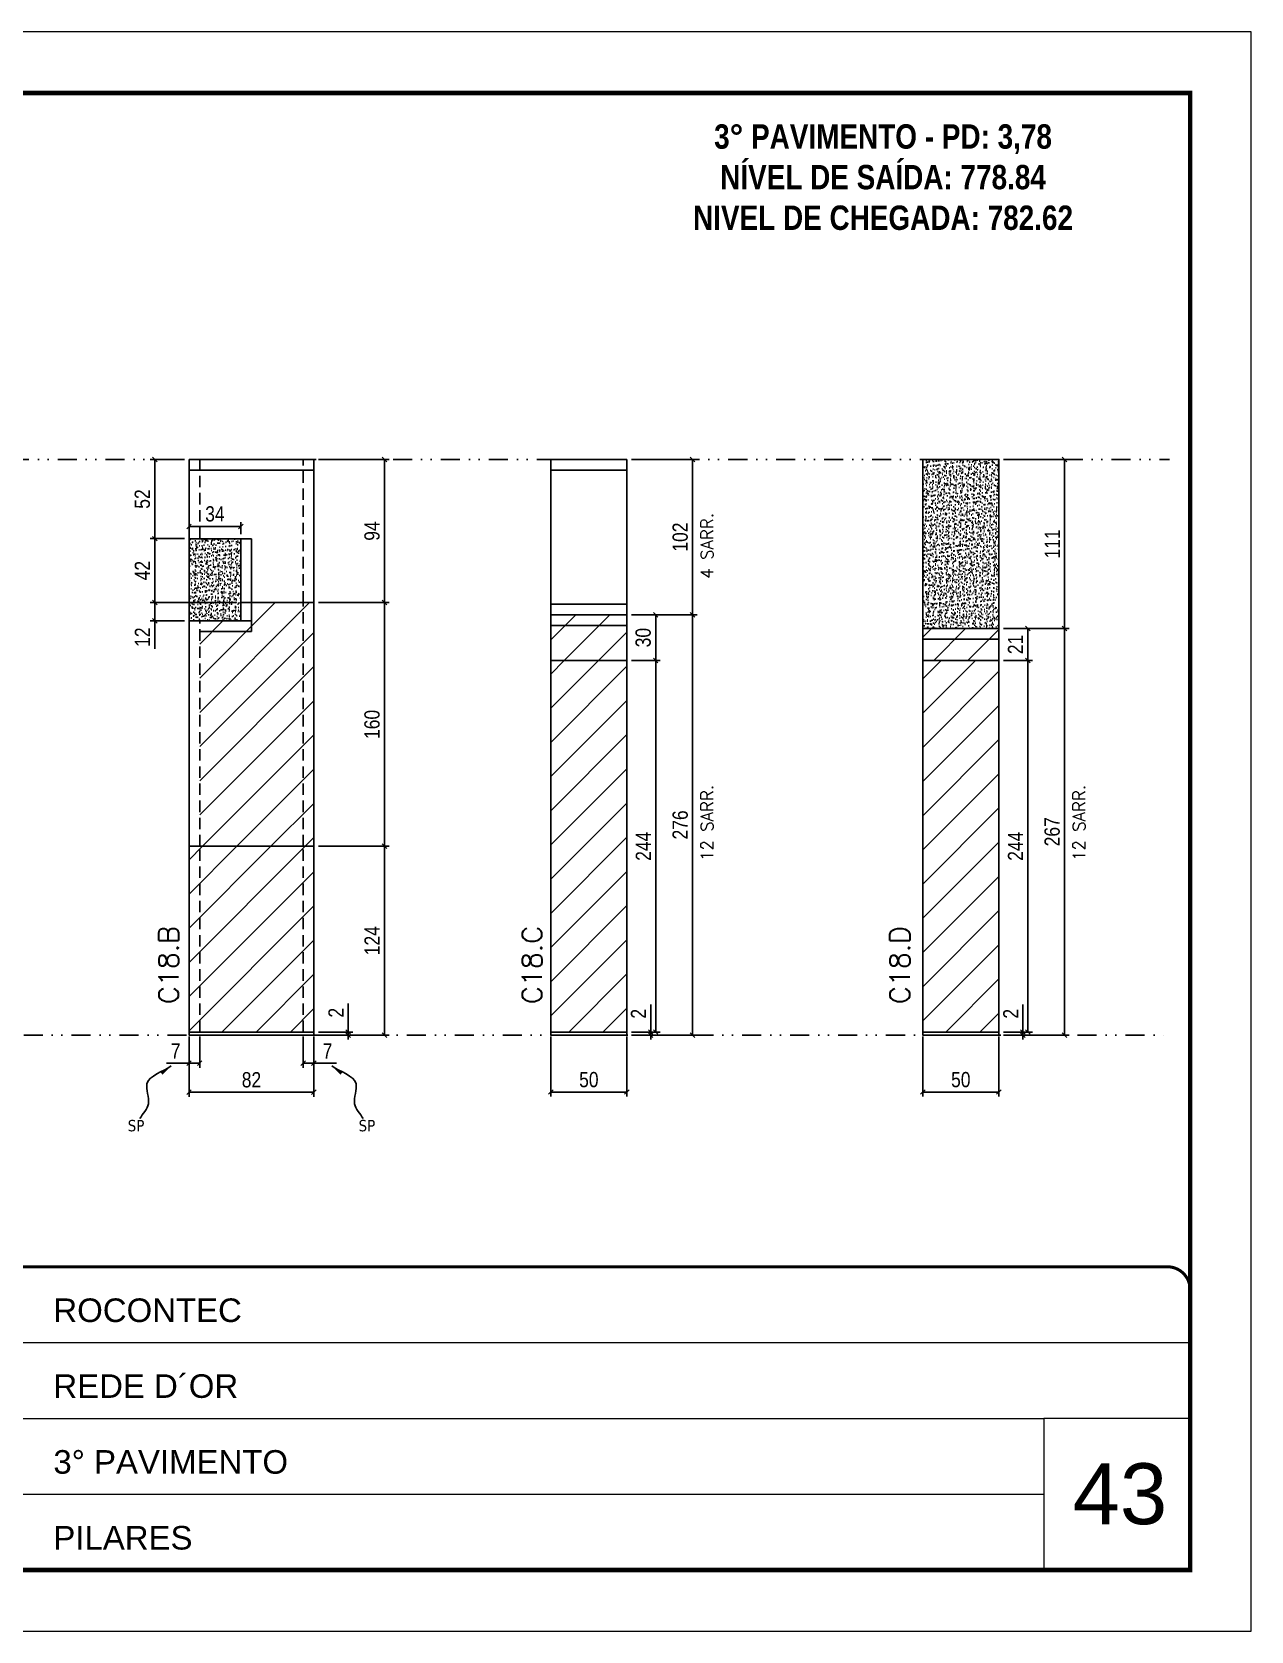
# Model space of a CAD drawing. Extents: x 2949 to 9203, y -16089 to 12527.
# Drawn here: x 6817 to 7618, y -9 to 1041 of the extents above; entities that cross this region are included whole.
import ezdxf

# ---------------------------------------------------------------- set-up
doc = ezdxf.new("R2010")
doc.units = 0
for name, pattern in [('CONTINUO', [0]), ('DASHED', [0.75, 0.5, -0.25]), ('DIVIDE2', [0.625, 0.25, -0.125, 0, -0.125, 0, -0.125]), ('HIDDEN', [0.375, 0.25, -0.125])]:
    doc.linetypes.add(name, pattern=pattern)
for name, color, linetype, lineweight in [('CARIMBO', 255, 'Continuous', 9), ('Folhas', 255, 'Continuous', 9), ('Hachura', 251, 'Continuous', 9), ('SARRAFO DE PRESSAO', 251, 'DASHED', 9), ('Texto Seção', 7, 'Continuous', 15)]:
    doc.layers.add(name, color=color, linetype=linetype, lineweight=lineweight)
for name, color, linetype in [('COTA', 241, 'Continuous'), ('cotas', 4, 'Continuous'), ('NOMENCLATURA', 7, 'Continuous'), ('Nível', 160, 'Continuous'), ('Painéis', 200, 'Continuous'), ('SARR_2.2x7', 40, 'Continuous'), ('Sarrafo de Pressão', 42, 'HIDDEN'), ('texto', 7, 'Continuous')]:
    doc.layers.add(name, color=color, linetype=linetype)
doc.styles.add('ARIAL', font='arial.ttf')
doc.styles.add('COTA TECNICA', font='techl___.ttf', dxfattribs={"height": 10})
doc.styles.add('COTA TECNICA-50', font='techl___.ttf', dxfattribs={"height": 10})
doc.styles.add('REGUA-120', font='ROMANS.shx', dxfattribs={"height": 15})
doc.styles.add('ROMANC', font='techb___.ttf', dxfattribs={"height": 2.5})
doc.styles.add('ROMANS', font='romans.shx')
doc.styles.get("Standard").update_dxf_attribs({"font": 'arial.ttf'})
doc.dimstyles.new('COTA PAINEL-50', dxfattribs={"dimtxt": 10, "dimasz": 3, "dimexe": 3, "dimexo": 3, "dimgap": 3, "dimtad": 1, "dimdec": 1, "dimzin": 12, "dimdsep": 46, "dimtxsty": 'COTA TECNICA-50', "dimblk1": 'OBLIQUE', "dimblk2": 'OBLIQUE', "dimsah": 1, "dimcen": 0.9, "dimclrd": 4, "dimclre": 4, "dimclrt": 240, "dimadec": 1, "dimazin": 3, "dimtfac": 1, "dimtdec": 1, "dimtmove": 0, "dimatfit": 3, "dimfxl": 1, "dimtolj": 1, "dimtzin": 12, "dimarcsym": 0})
doc.dimstyles.new('PAINEL', dxfattribs={"dimtxt": 10, "dimasz": 3, "dimexe": 3, "dimexo": 3, "dimgap": 3, "dimtad": 1, "dimdec": 1, "dimzin": 12, "dimdsep": 46, "dimtxsty": 'COTA TECNICA', "dimblk1": 'OBLIQUE', "dimblk2": 'OBLIQUE', "dimsah": 1, "dimcen": 0.9, "dimclrd": 4, "dimclre": 4, "dimclrt": 240, "dimadec": 1, "dimazin": 3, "dimtfac": 1, "dimtdec": 1, "dimtmove": 0, "dimatfit": 3, "dimfxl": 1, "dimtolj": 1, "dimtzin": 12, "dimarcsym": 0})
doc.dimstyles.get("Standard").update_dxf_attribs({"dimtxt": 0.18, "dimasz": 0.18, "dimexe": 0.18, "dimexo": 0.0625, "dimgap": 0.09, "dimtad": 0, "dimtih": 1, "dimtoh": 1, "dimdec": 4, "dimzin": 0, "dimdsep": 46, "dimtxsty": 'Standard', "dimcen": 0.09, "dimadec": 0, "dimazin": 0, "dimtfac": 1, "dimtdec": 4, "dimtofl": 0, "dimtmove": 0, "dimatfit": 3, "dimfxl": 1, "dimtolj": 1, "dimtzin": 0, "dimarcsym": 0})
pattern_1 = [(45, (3140.272, 4594.3), (-11.22532, 11.22532), [])]
pattern_2 = [(45, (3137.074, 4594.3), (-11.22532, 11.22532), [])]

# ---------------------------------------------------------------- blocks, each defined once
blk = doc.blocks.new('9999999999')
at = {"color": 30, "linetype": 'CONTINUO'}
for p, q in [((98564.6, 34379.6), (99584, 34379.6)), ((98564.6, 34329.8), (99488, 34329.8)), ((99584, 34329.8), (99488, 34329.8)), ((99488, 34329.8), (99488, 34230.2)), ((98564.6, 34280), (99488, 34280))]:
    blk.add_line(p, q, dxfattribs=at)
at = {"color": 30, "linetype": 'CONTINUO', "const_width": 2}
blk.add_lwpolyline([(99584, 34230.2), (99584, 34414.4, 0.414214), (99569, 34429.4), (98229, 34429.4, 0.414214), (98214, 34414.4), (98214, 34245.2, 0.414214), (98229, 34230.2), (99584, 34230.2)], format="xyb", dxfattribs=at)
at = {"layer": 'Folhas'}
blk.add_lwpolyline([(98139, 34190.2), (99624, 34190.2), (99624, 35240.2), (98139, 35240.2)], close=True, dxfattribs=at)
at = {"layer": 'Folhas', "color": 30, "const_width": 3}
blk.add_lwpolyline([(98214, 34230.2), (99584, 34230.2), (99584, 35200.2), (98214, 35200.2)], close=True, dxfattribs=at)
at = {"color": 7, "linetype": 'Continuous', "ltscale": 5, "style": 'ARIAL'}
for s, height, p in [('ROCONTEC', 15.48, (98837.7, 34393.1)), ('REDE D´OR', 15.48, (98837.7, 34343.3)), ('3° PAVIMENTO', 15.483, (98837.7, 34293.5)), ('PILARES', 15.48, (98837.7, 34243.7))]:
    blk.add_text(s, height=height, dxfattribs=at).set_placement(p)
blk = doc.blocks.new('_Oblique')
at = {"color": 0, "linetype": 'ByBlock', "lineweight": -2}
blk.add_line((-0.5, -0.5), (0.5, 0.5), dxfattribs=at)
blk = doc.blocks.new('*D1400')
at = {"layer": 'COTA', "color": 4, "lineweight": -2, "transparency": 16777216}
for p, q in [((6920.3, 381.3), (6920.3, 341.8)), ((7002.3, 381.3), (7002.3, 341.8)), ((6920.3, 344.8), (7002.3, 344.8))]:
    blk.add_line(p, q, dxfattribs=at)
at = {"layer": 'Defpoints', "color": 0, "transparency": 16777216}
for p in [(6920.3, 384.3), (7002.3, 384.3), (7002.3, 344.8)]:
    blk.add_point(p, dxfattribs=at)
at = {"layer": 'COTA', "color": 4, "lineweight": -2, "transparency": 16777216, "xscale": 3, "yscale": 3, "zscale": 3, "rotation": 180}
blk.add_blockref('_Oblique', (6920.3, 344.8), dxfattribs=at)
at = {"layer": 'COTA', "color": 4, "lineweight": -2, "transparency": 16777216, "xscale": 3, "yscale": 3, "zscale": 3}
blk.add_blockref('_Oblique', (7002.3, 344.8), dxfattribs=at)
at = {"layer": 'COTA', "color": 240, "transparency": 16777216, "insert": (6961.3, 352.9), "char_height": 10, "attachment_point": 5, "style": 'COTA TECNICA'}
blk.add_mtext('\\A1;82', dxfattribs=at)
blk = doc.blocks.new('*D1401')
at = {"layer": 'COTA', "color": 4, "lineweight": -2, "transparency": 16777216}
for p, q in [((7005.3, 506.3), (7051.6, 506.3)), ((7048.6, 382.3), (7048.6, 506.3)), ((7005.3, 382.3), (7051.6, 382.3))]:
    blk.add_line(p, q, dxfattribs=at)
at = {"layer": 'Defpoints', "color": 0, "transparency": 16777216}
for p in [(7002.3, 506.3), (7048.6, 506.3), (7002.3, 382.3)]:
    blk.add_point(p, dxfattribs=at)
at = {"layer": 'COTA', "color": 4, "lineweight": -2, "transparency": 16777216, "xscale": 3, "yscale": 3, "zscale": 3}
for p, rotation in [((7048.6, 506.3), 90), ((7048.6, 382.3), 270)]:
    blk.add_blockref('_Oblique', p, dxfattribs=dict(at, rotation=rotation))
at = {"layer": 'COTA', "color": 240, "transparency": 16777216, "insert": (7040.5, 444.3), "char_height": 10, "attachment_point": 5, "rotation": 90, "style": 'COTA TECNICA-50'}
blk.add_mtext('\\A1;124', dxfattribs=at)
blk = doc.blocks.new('*D1402')
at = {"layer": 'COTA', "color": 4, "lineweight": -2, "transparency": 16777216}
for p, q in [((7024.8, 384.3), (7024.8, 403.1)), ((7005.3, 384.3), (7027.8, 384.3)), ((7005.3, 382.3), (7027.8, 382.3)), ((7024.8, 382.3), (7024.8, 384.3)), ((7024.8, 382.3), (7024.8, 379.3))]:
    blk.add_line(p, q, dxfattribs=at)
at = {"layer": 'Defpoints', "color": 0, "transparency": 16777216}
for p in [(7002.3, 384.3), (7002.3, 382.3), (7024.8, 382.3)]:
    blk.add_point(p, dxfattribs=at)
at = {"layer": 'COTA', "color": 4, "lineweight": -2, "transparency": 16777216, "xscale": 3, "yscale": 3, "zscale": 3}
for p, rotation in [((7024.8, 384.3), 270), ((7024.8, 382.3), 90)]:
    blk.add_blockref('_Oblique', p, dxfattribs=dict(at, rotation=rotation))
at = {"layer": 'COTA', "color": 240, "transparency": 16777216, "insert": (7016.8, 397), "char_height": 10, "attachment_point": 5, "rotation": 90, "style": 'COTA TECNICA-50'}
blk.add_mtext('\\A1;2', dxfattribs=at)
blk = doc.blocks.new('*D1413')
at = {"layer": 'COTA', "color": 4, "linetype": 'ByBlock', "lineweight": -2, "transparency": 16777216}
for p, q in [((7005.3, 666.3), (7051.6, 666.3)), ((7048.6, 666.3), (7048.6, 506.3)), ((7005.3, 506.3), (7051.6, 506.3))]:
    blk.add_line(p, q, dxfattribs=at)
at = {"layer": 'Defpoints', "color": 0, "linetype": 'ByBlock', "transparency": 16777216}
for p in [(7002.3, 666.3), (7002.3, 506.3), (7048.6, 506.3)]:
    blk.add_point(p, dxfattribs=at)
at = {"layer": 'COTA', "color": 4, "linetype": 'ByBlock', "lineweight": -2, "transparency": 16777216, "xscale": 3, "yscale": 3, "zscale": 3}
for p, rotation in [((7048.6, 666.3), 90), ((7048.6, 506.3), 270)]:
    blk.add_blockref('_Oblique', p, dxfattribs=dict(at, rotation=rotation))
at = {"layer": 'COTA', "color": 240, "linetype": 'ByBlock', "transparency": 16777216, "insert": (7040.5, 586.3), "char_height": 10, "attachment_point": 5, "rotation": 90, "style": 'COTA TECNICA'}
blk.add_mtext('\\A1;160', dxfattribs=at)
blk = doc.blocks.new('*D1403')
at = {"layer": 'COTA', "color": 4, "lineweight": -2, "transparency": 16777216}
for p, q in [((7157.8, 381.3), (7157.8, 341.9)), ((7207.8, 381.3), (7207.8, 341.9)), ((7157.8, 344.9), (7207.8, 344.9))]:
    blk.add_line(p, q, dxfattribs=at)
at = {"layer": 'Defpoints', "color": 0, "transparency": 16777216}
for p in [(7157.8, 384.3), (7207.8, 384.3), (7207.8, 344.9)]:
    blk.add_point(p, dxfattribs=at)
at = {"layer": 'COTA', "color": 4, "lineweight": -2, "transparency": 16777216, "xscale": 3, "yscale": 3, "zscale": 3, "rotation": 180}
blk.add_blockref('_Oblique', (7157.8, 344.9), dxfattribs=at)
at = {"layer": 'COTA', "color": 4, "lineweight": -2, "transparency": 16777216, "xscale": 3, "yscale": 3, "zscale": 3}
blk.add_blockref('_Oblique', (7207.8, 344.9), dxfattribs=at)
at = {"layer": 'COTA', "color": 240, "transparency": 16777216, "insert": (7182.8, 353), "char_height": 10, "attachment_point": 5, "style": 'COTA TECNICA'}
blk.add_mtext('\\A1;50', dxfattribs=at)
blk = doc.blocks.new('*D1404')
at = {"layer": 'COTA', "color": 4, "lineweight": -2, "transparency": 16777216}
for p, q in [((7210.8, 658.3), (7253.9, 658.3)), ((7250.9, 382.3), (7250.9, 658.3)), ((7210.8, 382.3), (7253.9, 382.3))]:
    blk.add_line(p, q, dxfattribs=at)
at = {"layer": 'Defpoints', "color": 0, "transparency": 16777216}
for p in [(7207.8, 658.3), (7250.9, 658.3), (7207.8, 382.3)]:
    blk.add_point(p, dxfattribs=at)
at = {"layer": 'COTA', "color": 4, "lineweight": -2, "transparency": 16777216, "xscale": 3, "yscale": 3, "zscale": 3}
for p, rotation in [((7250.9, 658.3), 90), ((7250.9, 382.3), 270)]:
    blk.add_blockref('_Oblique', p, dxfattribs=dict(at, rotation=rotation))
at = {"layer": 'COTA', "color": 240, "transparency": 16777216, "insert": (7242.8, 520.3), "char_height": 10, "attachment_point": 5, "rotation": 90, "style": 'COTA TECNICA'}
blk.add_mtext('\\A1;276', dxfattribs=at)
blk = doc.blocks.new('*D1405')
at = {"layer": 'COTA', "color": 4, "lineweight": -2, "transparency": 16777216}
for p, q in [((7223.4, 384.3), (7223.4, 402.4)), ((7210.8, 384.3), (7226.4, 384.3)), ((7210.8, 382.3), (7226.4, 382.3)), ((7223.4, 382.3), (7223.4, 384.3)), ((7223.4, 382.3), (7223.4, 379.3))]:
    blk.add_line(p, q, dxfattribs=at)
at = {"layer": 'Defpoints', "color": 0, "transparency": 16777216}
for p in [(7207.8, 384.3), (7207.8, 382.3), (7223.4, 384.3)]:
    blk.add_point(p, dxfattribs=at)
at = {"layer": 'COTA', "color": 4, "lineweight": -2, "transparency": 16777216, "xscale": 3, "yscale": 3, "zscale": 3}
for p, rotation in [((7223.4, 384.3), 270), ((7223.4, 382.3), 90)]:
    blk.add_blockref('_Oblique', p, dxfattribs=dict(at, rotation=rotation))
at = {"layer": 'COTA', "color": 240, "transparency": 16777216, "insert": (7215.4, 396.3), "char_height": 10, "attachment_point": 5, "rotation": 90, "style": 'COTA TECNICA-50'}
blk.add_mtext('\\A1;2', dxfattribs=at)
blk = doc.blocks.new('*D1414')
at = {"layer": 'COTA', "color": 4, "linetype": 'ByBlock', "lineweight": -2, "transparency": 16777216}
for p, q in [((7210.8, 628.3), (7229.7, 628.3)), ((7226.7, 384.3), (7226.7, 628.3)), ((7210.8, 384.3), (7229.7, 384.3))]:
    blk.add_line(p, q, dxfattribs=at)
at = {"layer": 'Defpoints', "color": 0, "linetype": 'ByBlock', "transparency": 16777216}
for p in [(7207.8, 628.3), (7226.7, 628.3), (7207.8, 384.3)]:
    blk.add_point(p, dxfattribs=at)
at = {"layer": 'COTA', "color": 4, "linetype": 'ByBlock', "lineweight": -2, "transparency": 16777216, "xscale": 3, "yscale": 3, "zscale": 3}
for p, rotation in [((7226.7, 628.3), 90), ((7226.7, 384.3), 270)]:
    blk.add_blockref('_Oblique', p, dxfattribs=dict(at, rotation=rotation))
at = {"layer": 'COTA', "color": 240, "linetype": 'ByBlock', "transparency": 16777216, "insert": (7218.6, 506.3), "char_height": 10, "attachment_point": 5, "rotation": 90, "style": 'COTA TECNICA'}
blk.add_mtext('\\A1;244', dxfattribs=at)
blk = doc.blocks.new('*D1415')
at = {"layer": 'COTA', "color": 4, "linetype": 'ByBlock', "lineweight": -2, "transparency": 16777216}
for p, q in [((7210.8, 658.3), (7229.7, 658.3)), ((7226.7, 628.3), (7226.7, 658.3)), ((7210.8, 628.3), (7229.7, 628.3))]:
    blk.add_line(p, q, dxfattribs=at)
at = {"layer": 'Defpoints', "color": 0, "linetype": 'ByBlock', "transparency": 16777216}
for p in [(7207.8, 658.3), (7226.7, 658.3), (7207.8, 628.3)]:
    blk.add_point(p, dxfattribs=at)
at = {"layer": 'COTA', "color": 4, "linetype": 'ByBlock', "lineweight": -2, "transparency": 16777216, "xscale": 3, "yscale": 3, "zscale": 3}
for p, rotation in [((7226.7, 658.3), 90), ((7226.7, 628.3), 270)]:
    blk.add_blockref('_Oblique', p, dxfattribs=dict(at, rotation=rotation))
at = {"layer": 'COTA', "color": 240, "linetype": 'ByBlock', "transparency": 16777216, "insert": (7218.5, 643.3), "char_height": 10, "attachment_point": 5, "rotation": 90, "style": 'COTA TECNICA'}
blk.add_mtext('\\A1;30', dxfattribs=at)
blk = doc.blocks.new('*D1406')
at = {"layer": 'COTA', "color": 4, "lineweight": -2, "transparency": 16777216}
for p, q in [((7402, 381.3), (7402, 341.9)), ((7452, 381.3), (7452, 341.9)), ((7402, 344.9), (7452, 344.9))]:
    blk.add_line(p, q, dxfattribs=at)
at = {"layer": 'Defpoints', "color": 0, "transparency": 16777216}
for p in [(7402, 384.3), (7452, 384.3), (7452, 344.9)]:
    blk.add_point(p, dxfattribs=at)
at = {"layer": 'COTA', "color": 4, "lineweight": -2, "transparency": 16777216, "xscale": 3, "yscale": 3, "zscale": 3, "rotation": 180}
blk.add_blockref('_Oblique', (7402, 344.9), dxfattribs=at)
at = {"layer": 'COTA', "color": 4, "lineweight": -2, "transparency": 16777216, "xscale": 3, "yscale": 3, "zscale": 3}
blk.add_blockref('_Oblique', (7452, 344.9), dxfattribs=at)
at = {"layer": 'COTA', "color": 240, "transparency": 16777216, "insert": (7427, 353), "char_height": 10, "attachment_point": 5, "style": 'COTA TECNICA'}
blk.add_mtext('\\A1;50', dxfattribs=at)
blk = doc.blocks.new('*D1407')
at = {"layer": 'COTA', "color": 4, "lineweight": -2, "transparency": 16777216}
for p, q in [((7455, 649.3), (7498.1, 649.3)), ((7495.1, 382.3), (7495.1, 649.3)), ((7455, 382.3), (7498.1, 382.3))]:
    blk.add_line(p, q, dxfattribs=at)
at = {"layer": 'Defpoints', "color": 0, "transparency": 16777216}
for p in [(7452, 649.3), (7495.1, 649.3), (7452, 382.3)]:
    blk.add_point(p, dxfattribs=at)
at = {"layer": 'COTA', "color": 4, "lineweight": -2, "transparency": 16777216, "xscale": 3, "yscale": 3, "zscale": 3}
for p, rotation in [((7495.1, 649.3), 90), ((7495.1, 382.3), 270)]:
    blk.add_blockref('_Oblique', p, dxfattribs=dict(at, rotation=rotation))
at = {"layer": 'COTA', "color": 240, "transparency": 16777216, "insert": (7487, 515.8), "char_height": 10, "attachment_point": 5, "rotation": 90, "style": 'COTA TECNICA'}
blk.add_mtext('\\A1;267', dxfattribs=at)
blk = doc.blocks.new('*D1408')
at = {"layer": 'COTA', "color": 4, "lineweight": -2, "transparency": 16777216}
for p, q in [((7467.8, 384.3), (7467.8, 402.4)), ((7455, 384.3), (7470.8, 384.3)), ((7455, 382.3), (7470.8, 382.3)), ((7467.8, 382.3), (7467.8, 384.3)), ((7467.8, 382.3), (7467.8, 379.3))]:
    blk.add_line(p, q, dxfattribs=at)
at = {"layer": 'Defpoints', "color": 0, "transparency": 16777216}
for p in [(7452, 384.3), (7452, 382.3), (7467.8, 384.3)]:
    blk.add_point(p, dxfattribs=at)
at = {"layer": 'COTA', "color": 4, "lineweight": -2, "transparency": 16777216, "xscale": 3, "yscale": 3, "zscale": 3}
for p, rotation in [((7467.8, 384.3), 270), ((7467.8, 382.3), 90)]:
    blk.add_blockref('_Oblique', p, dxfattribs=dict(at, rotation=rotation))
at = {"layer": 'COTA', "color": 240, "transparency": 16777216, "insert": (7459.8, 396.3), "char_height": 10, "attachment_point": 5, "rotation": 90, "style": 'COTA TECNICA-50'}
blk.add_mtext('\\A1;2', dxfattribs=at)
blk = doc.blocks.new('*D1416')
at = {"layer": 'COTA', "color": 4, "linetype": 'ByBlock', "lineweight": -2, "transparency": 16777216}
for p, q in [((7455, 628.3), (7474, 628.3)), ((7471, 384.3), (7471, 628.3)), ((7455, 384.3), (7474, 384.3))]:
    blk.add_line(p, q, dxfattribs=at)
at = {"layer": 'Defpoints', "color": 0, "linetype": 'ByBlock', "transparency": 16777216}
for p in [(7452, 628.3), (7471, 628.3), (7452, 384.3)]:
    blk.add_point(p, dxfattribs=at)
at = {"layer": 'COTA', "color": 4, "linetype": 'ByBlock', "lineweight": -2, "transparency": 16777216, "xscale": 3, "yscale": 3, "zscale": 3}
for p, rotation in [((7471, 628.3), 90), ((7471, 384.3), 270)]:
    blk.add_blockref('_Oblique', p, dxfattribs=dict(at, rotation=rotation))
at = {"layer": 'COTA', "color": 240, "linetype": 'ByBlock', "transparency": 16777216, "insert": (7462.9, 506.3), "char_height": 10, "attachment_point": 5, "rotation": 90, "style": 'COTA TECNICA'}
blk.add_mtext('\\A1;244', dxfattribs=at)
blk = doc.blocks.new('*D1417')
at = {"layer": 'COTA', "color": 4, "linetype": 'ByBlock', "lineweight": -2, "transparency": 16777216}
for p, q in [((7455, 649.3), (7474, 649.3)), ((7471, 628.3), (7471, 649.3)), ((7455, 628.3), (7474, 628.3))]:
    blk.add_line(p, q, dxfattribs=at)
at = {"layer": 'Defpoints', "color": 0, "linetype": 'ByBlock', "transparency": 16777216}
for p in [(7452, 649.3), (7471, 649.3), (7452, 628.3)]:
    blk.add_point(p, dxfattribs=at)
at = {"layer": 'COTA', "color": 4, "linetype": 'ByBlock', "lineweight": -2, "transparency": 16777216, "xscale": 3, "yscale": 3, "zscale": 3}
for p, rotation in [((7471, 649.3), 90), ((7471, 628.3), 270)]:
    blk.add_blockref('_Oblique', p, dxfattribs=dict(at, rotation=rotation))
at = {"layer": 'COTA', "color": 240, "linetype": 'ByBlock', "transparency": 16777216, "insert": (7462.9, 638.8), "char_height": 10, "attachment_point": 5, "rotation": 90, "style": 'COTA TECNICA'}
blk.add_mtext('\\A1;21', dxfattribs=at)
blk = doc.blocks.new('*D1409')
at = {"layer": 'COTA', "color": 4, "lineweight": -2, "transparency": 16777216}
for p, q in [((6920.3, 379.3), (6920.3, 360.8)), ((6927.3, 381.3), (6927.3, 360.8)), ((6920.3, 363.8), (6905.6, 363.8)), ((6927.3, 363.8), (6920.3, 363.8))]:
    blk.add_line(p, q, dxfattribs=at)
at = {"layer": 'Defpoints', "color": 0, "transparency": 16777216}
for p in [(6920.3, 382.3), (6927.3, 384.3), (6920.3, 363.8)]:
    blk.add_point(p, dxfattribs=at)
at = {"layer": 'COTA', "color": 4, "lineweight": -2, "transparency": 16777216, "xscale": 3, "yscale": 3, "zscale": 3, "rotation": 180}
blk.add_blockref('_Oblique', (6920.3, 363.8), dxfattribs=at)
at = {"layer": 'COTA', "color": 4, "lineweight": -2, "transparency": 16777216, "xscale": 3, "yscale": 3, "zscale": 3}
blk.add_blockref('_Oblique', (6927.3, 363.8), dxfattribs=at)
at = {"layer": 'COTA', "color": 240, "transparency": 16777216, "insert": (6911.5, 371.8), "char_height": 10, "attachment_point": 5, "style": 'COTA TECNICA-50'}
blk.add_mtext('\\A1;7', dxfattribs=at)
blk = doc.blocks.new('*D1410')
at = {"layer": 'COTA', "color": 4, "lineweight": -2, "transparency": 16777216}
for p, q in [((6995.3, 381.3), (6995.3, 360.8)), ((7002.3, 379.3), (7002.3, 360.8)), ((6995.3, 363.8), (7002.3, 363.8)), ((7002.3, 363.8), (7017.1, 363.8))]:
    blk.add_line(p, q, dxfattribs=at)
at = {"layer": 'Defpoints', "color": 0, "transparency": 16777216}
for p in [(6995.3, 384.3), (7002.3, 382.3), (7002.3, 363.8)]:
    blk.add_point(p, dxfattribs=at)
at = {"layer": 'COTA', "color": 4, "lineweight": -2, "transparency": 16777216, "xscale": 3, "yscale": 3, "zscale": 3, "rotation": 180}
blk.add_blockref('_Oblique', (6995.3, 363.8), dxfattribs=at)
at = {"layer": 'COTA', "color": 4, "lineweight": -2, "transparency": 16777216, "xscale": 3, "yscale": 3, "zscale": 3}
blk.add_blockref('_Oblique', (7002.3, 363.8), dxfattribs=at)
at = {"layer": 'COTA', "color": 240, "transparency": 16777216, "insert": (7011.2, 371.8), "char_height": 10, "attachment_point": 5, "style": 'COTA TECNICA-50'}
blk.add_mtext('\\A1;7', dxfattribs=at)
blk = doc.blocks.new('*D2432')
at = {"layer": 'cotas', "color": 4, "linetype": 'ByBlock', "lineweight": -2, "transparency": 16777216}
for p, q in [((7455, 760.3), (7498.1, 760.3)), ((7495.1, 760.3), (7495.1, 649.3)), ((7455, 649.3), (7498.1, 649.3))]:
    blk.add_line(p, q, dxfattribs=at)
at = {"layer": 'Defpoints', "color": 0, "linetype": 'ByBlock', "transparency": 16777216}
for p in [(7452, 760.3), (7452, 649.3), (7495.1, 649.3)]:
    blk.add_point(p, dxfattribs=at)
at = {"layer": 'cotas', "color": 4, "linetype": 'ByBlock', "lineweight": -2, "transparency": 16777216, "xscale": 3, "yscale": 3, "zscale": 3}
for p, rotation in [((7495.1, 760.3), 90), ((7495.1, 649.3), 270)]:
    blk.add_blockref('_Oblique', p, dxfattribs=dict(at, rotation=rotation))
at = {"layer": 'cotas', "color": 240, "linetype": 'ByBlock', "transparency": 16777216, "insert": (7487.1, 704.8), "char_height": 10, "attachment_point": 5, "rotation": 90, "style": 'COTA TECNICA'}
blk.add_mtext('\\A1;111', dxfattribs=at)
blk = doc.blocks.new('*D2740')
at = {"layer": 'COTA', "color": 4, "lineweight": -2, "transparency": 16777216}
for p, q in [((7005.3, 760.3), (7051.6, 760.3)), ((7048.6, 666.3), (7048.6, 760.3)), ((7005.3, 666.3), (7051.6, 666.3))]:
    blk.add_line(p, q, dxfattribs=at)
at = {"layer": 'Defpoints', "color": 0, "transparency": 16777216}
for p in [(7002.3, 760.3), (7048.6, 760.3), (7002.3, 666.3)]:
    blk.add_point(p, dxfattribs=at)
at = {"layer": 'COTA', "color": 4, "lineweight": -2, "transparency": 16777216, "xscale": 3, "yscale": 3, "zscale": 3}
for p, rotation in [((7048.6, 760.3), 90), ((7048.6, 666.3), 270)]:
    blk.add_blockref('_Oblique', p, dxfattribs=dict(at, rotation=rotation))
at = {"layer": 'COTA', "color": 240, "transparency": 16777216, "insert": (7040.5, 713.3), "char_height": 10, "attachment_point": 5, "rotation": 90, "style": 'COTA TECNICA-50'}
blk.add_mtext('\\A1;94', dxfattribs=at)
blk = doc.blocks.new('*D2741')
at = {"layer": 'COTA', "color": 4, "lineweight": -2, "transparency": 16777216}
for p, q in [((6951.3, 666.3), (6894.8, 666.3)), ((6897.8, 666.3), (6897.8, 654.3)), ((6917.3, 654.3), (6894.8, 654.3)), ((6897.8, 654.3), (6897.8, 636))]:
    blk.add_line(p, q, dxfattribs=at)
at = {"layer": 'Defpoints', "color": 0, "transparency": 16777216}
for p in [(6954.3, 666.3), (6897.8, 654.3), (6920.3, 654.3)]:
    blk.add_point(p, dxfattribs=at)
at = {"layer": 'COTA', "color": 4, "lineweight": -2, "transparency": 16777216, "xscale": 3, "yscale": 3, "zscale": 3}
for p, rotation in [((6897.8, 666.3), 90), ((6897.8, 654.3), 270)]:
    blk.add_blockref('_Oblique', p, dxfattribs=dict(at, rotation=rotation))
at = {"layer": 'COTA', "color": 240, "transparency": 16777216, "insert": (6889.7, 643.6), "char_height": 10, "attachment_point": 5, "rotation": 90, "style": 'COTA TECNICA-50'}
blk.add_mtext('\\A1;12', dxfattribs=at)
blk = doc.blocks.new('*D2742')
at = {"layer": 'COTA', "color": 4, "lineweight": -2, "transparency": 16777216}
for p, q in [((6917.3, 708.3), (6894.8, 708.3)), ((6897.8, 666.3), (6897.8, 708.3)), ((6951.3, 666.3), (6894.8, 666.3))]:
    blk.add_line(p, q, dxfattribs=at)
at = {"layer": 'Defpoints', "color": 0, "transparency": 16777216}
for p in [(6897.8, 708.3), (6920.3, 708.3), (6954.3, 666.3)]:
    blk.add_point(p, dxfattribs=at)
at = {"layer": 'COTA', "color": 4, "lineweight": -2, "transparency": 16777216, "xscale": 3, "yscale": 3, "zscale": 3}
for p, rotation in [((6897.8, 708.3), 90), ((6897.8, 666.3), 270)]:
    blk.add_blockref('_Oblique', p, dxfattribs=dict(at, rotation=rotation))
at = {"layer": 'COTA', "color": 240, "transparency": 16777216, "insert": (6889.7, 687.3), "char_height": 10, "attachment_point": 5, "rotation": 90, "style": 'COTA TECNICA-50'}
blk.add_mtext('\\A1;42', dxfattribs=at)
blk = doc.blocks.new('*D2743')
at = {"layer": 'COTA', "color": 4, "lineweight": -2, "transparency": 16777216}
for p, q in [((7210.8, 760.3), (7253.9, 760.3)), ((7250.9, 760.3), (7250.9, 658.3)), ((7210.8, 658.3), (7253.9, 658.3))]:
    blk.add_line(p, q, dxfattribs=at)
at = {"layer": 'Defpoints', "color": 0, "transparency": 16777216}
for p in [(7207.8, 760.3), (7207.8, 658.3), (7250.9, 658.3)]:
    blk.add_point(p, dxfattribs=at)
at = {"layer": 'COTA', "color": 4, "lineweight": -2, "transparency": 16777216, "xscale": 3, "yscale": 3, "zscale": 3}
for p, rotation in [((7250.9, 760.3), 90), ((7250.9, 658.3), 270)]:
    blk.add_blockref('_Oblique', p, dxfattribs=dict(at, rotation=rotation))
at = {"layer": 'COTA', "color": 240, "transparency": 16777216, "insert": (7242.8, 709.3), "char_height": 10, "attachment_point": 5, "rotation": 90, "style": 'COTA TECNICA-50'}
blk.add_mtext('\\A1;102', dxfattribs=at)
blk = doc.blocks.new('*D2946')
at = {"layer": 'COTA', "color": 4, "lineweight": -2, "transparency": 16777216}
for p, q in [((6917.3, 760.3), (6894.8, 760.3)), ((6897.8, 708.3), (6897.8, 760.3)), ((6917.3, 708.3), (6894.8, 708.3))]:
    blk.add_line(p, q, dxfattribs=at)
at = {"layer": 'Defpoints', "color": 0, "transparency": 16777216}
for p in [(6897.8, 760.3), (6920.3, 760.3), (6920.3, 708.3)]:
    blk.add_point(p, dxfattribs=at)
at = {"layer": 'COTA', "color": 4, "lineweight": -2, "transparency": 16777216, "xscale": 3, "yscale": 3, "zscale": 3}
for p, rotation in [((6897.8, 760.3), 90), ((6897.8, 708.3), 270)]:
    blk.add_blockref('_Oblique', p, dxfattribs=dict(at, rotation=rotation))
at = {"layer": 'COTA', "color": 240, "transparency": 16777216, "insert": (6889.7, 734.3), "char_height": 10, "attachment_point": 5, "rotation": 90, "style": 'COTA TECNICA-50'}
blk.add_mtext('\\A1;52', dxfattribs=at)
blk = doc.blocks.new('*D2947')
at = {"layer": 'COTA', "color": 4, "lineweight": -2, "transparency": 16777216}
for p, q in [((6920.3, 711.3), (6920.3, 719.2)), ((6954.3, 716.2), (6920.3, 716.2)), ((6954.3, 711.3), (6954.3, 719.2))]:
    blk.add_line(p, q, dxfattribs=at)
at = {"layer": 'Defpoints', "color": 0, "transparency": 16777216}
for p in [(6920.3, 716.2), (6920.3, 708.3), (6954.3, 708.3)]:
    blk.add_point(p, dxfattribs=at)
at = {"layer": 'COTA', "color": 4, "lineweight": -2, "transparency": 16777216, "xscale": 3, "yscale": 3, "zscale": 3, "rotation": 180}
blk.add_blockref('_Oblique', (6920.3, 716.2), dxfattribs=at)
at = {"layer": 'COTA', "color": 4, "lineweight": -2, "transparency": 16777216, "xscale": 3, "yscale": 3, "zscale": 3}
blk.add_blockref('_Oblique', (6954.3, 716.2), dxfattribs=at)
at = {"layer": 'COTA', "color": 240, "transparency": 16777216, "insert": (6937.3, 724.5), "char_height": 10, "attachment_point": 5, "style": 'COTA TECNICA-50'}
blk.add_mtext('\\A1;34', dxfattribs=at)

msp = doc.modelspace()

# ---------------------------------------------------------------- hatches: boundary and pattern name
at = {"layer": 'COTA', "linetype": 'ByBlock'}
h = msp.add_hatch(dxfattribs=at)
h.set_pattern_fill('AR-CONC', color=256, scale=0.03)
h.paths.add_polyline_path([(7452.05, 760.27), (7402.05, 760.27), (7402.05, 649.27), (7452.05, 649.27)])
h = msp.add_hatch(dxfattribs=at)
h.set_pattern_fill('AR-CONC', color=256, scale=0.03)
h.paths.add_polyline_path([(6954.32, 708.27), (6920.32, 708.27), (6920.32, 654.27), (6954.32, 654.27)])
at = {"layer": 'Hachura', "linetype": 'ByBlock'}
h = msp.add_hatch(dxfattribs=at)
h.set_pattern_fill('ANSI31', color=256, scale=5)
h.set_pattern_definition(pattern_2)
h.paths.add_polyline_path([(6927.32, 506.27), (7002.32, 506.27), (7002.32, 666.27), (6954.32, 666.27), (6954.32, 654.27), (6927.32, 654.27)])
h = msp.add_hatch(dxfattribs=at)
h.set_pattern_fill('ANSI31', color=256, scale=5)
h.set_pattern_definition(pattern_1)
h.paths.add_polyline_path([(7157.79, 658.27), (7157.79, 628.27), (7207.79, 628.27), (7207.79, 658.27)])
h = msp.add_hatch(dxfattribs=at)
h.set_pattern_fill('ANSI31', color=256, scale=5)
h.set_pattern_definition([(45, (3185.741, 4599.3), (-11.22532, 11.22532), [])])
h.paths.add_polyline_path([(7402.05, 628.27), (7452.05, 628.27), (7452.05, 649.27), (7402.05, 649.27)])
h = msp.add_hatch(dxfattribs=at)
h.set_pattern_fill('ANSI31', color=256, scale=5)
h.set_pattern_definition(pattern_1)
h.paths.add_polyline_path([(7207.79, 628.27), (7157.79, 628.27), (7157.79, 384.27), (7207.79, 384.27)])
h = msp.add_hatch(dxfattribs=at)
h.set_pattern_fill('ANSI31', color=256, scale=5)
h.set_pattern_definition([(45, (3185.741, 4594.3), (-11.22532, 11.22532), [])])
h.paths.add_polyline_path([(7452.05, 628.27), (7402.05, 628.27), (7402.05, 384.27), (7452.05, 384.27)])
h = msp.add_hatch(dxfattribs=at)
h.set_pattern_fill('ANSI31', color=256, scale=5)
h.set_pattern_definition(pattern_2)
h.paths.add_polyline_path([(7002.32, 506.27), (6920.32, 506.27), (6920.32, 384.27), (7002.32, 384.27)])

# ---------------------------------------------------------------- linework, layer by layer
at = {"layer": 'COTA', "linetype": 'ByBlock'}
msp.add_line((6920.32, 708.27), (6920.32, 654.27), dxfattribs=at)
msp.add_lwpolyline([(7402.05, 760.27), (7452.05, 760.27), (7452.05, 649.27), (7402.05, 649.27), (7402.05, 760.27)], dxfattribs=at)
at = {"layer": 'Nível', "color": 4, "linetype": 'DIVIDE2', "ltscale": 50}
for p, q in [((6488.13, 760.27), (7564.03, 760.27)), ((6497.27, 382.27), (7564.03, 382.27))]:
    msp.add_line(p, q, dxfattribs=at)
at = {"layer": 'Painéis'}
for p, q in [((6920.32, 708.27), (6920.32, 760.27)), ((6920.32, 760.27), (7002.32, 760.27)), ((7002.32, 666.27), (7002.32, 760.27)), ((7207.79, 760.27), (7157.79, 760.27)), ((7157.79, 760.27), (7157.79, 658.27)), ((7207.79, 658.27), (7207.79, 760.27)), ((6920.32, 708.27), (6954.32, 708.27)), ((6954.32, 654.27), (6954.32, 708.27)), ((7002.32, 666.27), (6954.32, 666.27)), ((6920.32, 654.27), (6954.32, 654.27)), ((7157.79, 658.27), (7207.79, 658.27)), ((7157.79, 658.27), (7207.79, 658.27)), ((7452.05, 649.27), (7402.05, 649.27)), ((7452.05, 649.27), (7402.05, 649.27)), ((7157.79, 628.27), (7207.79, 628.27)), ((7402.05, 628.27), (7452.05, 628.27))]:
    msp.add_line(p, q, dxfattribs=at)
msp.add_lwpolyline([(6920.32, 654.27), (6920.32, 506.27), (7002.32, 506.27), (7002.32, 666.27), (6954.32, 666.27)], dxfattribs=at)
for points in [[(7157.79, 384.27), (7207.79, 384.27), (7207.79, 658.27), (7157.79, 658.27)], [(7402.05, 384.27), (7452.05, 384.27), (7452.05, 649.27), (7402.05, 649.27)], [(6920.32, 384.27), (7002.32, 384.27), (7002.32, 506.27), (6920.32, 506.27)], [(6920.32, 384.27), (7002.32, 384.27), (7002.32, 382.27), (6920.32, 382.27)], [(7157.79, 384.27), (7207.79, 384.27), (7207.79, 382.27), (7157.79, 382.27)], [(7402.05, 384.27), (7452.05, 384.27), (7452.05, 382.27), (7402.05, 382.27)]]:
    msp.add_lwpolyline(points, close=True, dxfattribs=at)
at = {"layer": 'SARR_2.2x7'}
for p, q in [((6920.32, 753.27), (7002.32, 753.27)), ((7207.79, 753.27), (7157.79, 753.27)), ((6954.32, 708.27), (6961.32, 708.27)), ((6961.32, 666.27), (6961.32, 708.27)), ((6961.32, 666.27), (6961.32, 654.27)), ((7157.79, 665.27), (7207.79, 665.27)), ((6954.32, 654.27), (6961.32, 654.27)), ((6961.32, 647.27), (6961.32, 654.27)), ((7157.79, 651.27), (7207.79, 651.27)), ((6927.32, 647.27), (6961.32, 647.27)), ((7402.05, 642.27), (7452.05, 642.27))]:
    msp.add_line(p, q, dxfattribs=at)
at = {"layer": 'Sarrafo de Pressão', "ltscale": 30}
for p, q in [((6927.32, 708.27), (6927.32, 760.27)), ((6995.32, 666.27), (6995.32, 760.27)), ((6995.32, 506.27), (6995.32, 666.27)), ((6927.32, 506.27), (6927.32, 654.27)), ((6927.32, 384.27), (6927.32, 506.27)), ((6995.32, 384.27), (6995.32, 506.27))]:
    msp.add_line(p, q, dxfattribs=at)

# ---------------------------------------------------------------- block references
at = {"layer": 'SARRAFO DE PRESSAO', "color": 6, "linetype": 'ByBlock'}
msp.add_blockref('9999999999', (-92006.44, -34199.22), dxfattribs=at)

# ---------------------------------------------------------------- texts
at = {"layer": 'CARIMBO', "style": 'ARIAL'}
msp.add_text('43', height=40, dxfattribs=at).set_placement((7500.39, 61.13))
at = {"layer": 'NOMENCLATURA', "color": 2, "insert": (7375.95, 1007.04), "char_height": 16, "attachment_point": 2, "style": 'ROMANC'}
msp.add_mtext_dynamic_manual_height_columns('\\P3° PAVIMENTO - PD: 3,78\\PNÍVEL DE SAÍDA: 778.84\\PNIVEL DE CHEGADA: 782.62', width=300.2766, gutter_width=1, heights=[0], dxfattribs=at)
at = {"layer": 'texto', "color": 0, "char_height": 7.5, "attachment_point": 5}
for insert in [(6885.54, 322.78), (7037.1, 322.78)]:
    msp.add_mtext('{\\fTahoma|b0|i0|c0|p34;\\C4;SP}', dxfattribs=dict(at, insert=insert))
at = {"layer": 'Texto Seção', "linetype": 'Continuous', "style": 'ROMANS'}
for s, p in [('4 SARR.', (7264.37, 682)), ('12 SARR.', (7264.37, 496.61)), ('12 SARR.', (7508.63, 496.61))]:
    msp.add_text(s, height=8, rotation=90, dxfattribs=at).set_placement(p)
at = {"layer": 'Texto Seção', "char_height": 13, "width": 285.3299, "attachment_point": 7, "rotation": 90, "style": 'REGUA-120'}
for s, insert in [('C18.B', (6913.39, 402.73)), ('C18.C', (7152.04, 402.73)), ('C18.D', (7393.5, 402.73))]:
    msp.add_mtext(s, dxfattribs=dict(at, insert=insert))

# ---------------------------------------------------------------- dimensions: what is measured, and where the dimension line sits
at = {"layer": 'COTA'}
for base, p1, p2, angle, picture, middle in [((6897.79, 760.27), (6920.32, 708.27), (6920.32, 760.27), 90, '*D2946', (6889.68, 734.27)), ((7048.56, 760.27), (7002.32, 666.27), (7002.32, 760.27), 90, '*D2740', (7040.46, 713.27)), ((7250.87, 658.27), (7207.79, 760.27), (7207.79, 658.27), 90, '*D2743', (7242.77, 709.27)), ((6897.79, 708.27), (6954.32, 666.27), (6920.32, 708.27), 90, '*D2742', (6889.71, 687.27)), ((6897.79, 654.27), (6954.32, 666.27), (6920.32, 654.27), 90, '*D2741', (6889.73, 643.61)), ((7048.56, 506.27), (7002.32, 382.27), (7002.32, 506.27), 90, '*D1401', (7040.49, 444.27)), ((6920.32, 363.76), (6927.32, 384.27), (6920.32, 382.27), 180, '*D1409', (6911.46, 371.83))]:
    dim = msp.add_linear_dim(base=base, p1=p1, p2=p2, angle=angle, dimstyle='COTA PAINEL-50', dxfattribs=at)
    dim.commit()
    dim.dimension.update_dxf_attribs({"geometry": picture, "text_midpoint": middle})
for base, p1, p2, picture, middle in [((6920.32, 716.24), (6954.32, 708.27), (6920.32, 708.27), '*D2947', (6937.32, 724.46)), ((7002.32, 363.76), (6995.32, 384.27), (7002.32, 382.27), '*D1410', (7011.19, 371.83))]:
    dim = msp.add_linear_dim(base=base, p1=p1, p2=p2, dimstyle='COTA PAINEL-50', dxfattribs=at)
    dim.commit()
    dim.dimension.update_dxf_attribs({"geometry": picture, "text_midpoint": middle})
at = {"layer": 'COTA', "linetype": 'ByBlock'}
for base, p1, p2, picture, middle in [((7048.56, 506.27), (7002.32, 666.27), (7002.32, 506.27), '*D1413', (7040.46, 586.27)), ((7226.7, 658.27), (7207.79, 628.27), (7207.79, 658.27), '*D1415', (7218.48, 643.27)), ((7470.96, 649.27), (7452.05, 628.27), (7452.05, 649.27), '*D1417', (7462.9, 638.77)), ((7226.7, 628.27), (7207.79, 384.27), (7207.79, 628.27), '*D1414', (7218.62, 506.27)), ((7470.96, 628.27), (7452.05, 384.27), (7452.05, 628.27), '*D1416', (7462.88, 506.27))]:
    dim = msp.add_linear_dim(base=base, p1=p1, p2=p2, angle=90, dimstyle='PAINEL', dxfattribs=at)
    dim.commit()
    dim.dimension.update_dxf_attribs({"geometry": picture, "text_midpoint": middle})
at = {"layer": 'COTA'}
for base, p1, p2, picture, middle in [((7250.87, 658.27), (7207.79, 382.27), (7207.79, 658.27), '*D1404', (7242.77, 520.27)), ((7495.13, 649.27), (7452.05, 382.27), (7452.05, 649.27), '*D1407', (7487.03, 515.77))]:
    dim = msp.add_linear_dim(base=base, p1=p1, p2=p2, angle=90, dimstyle='PAINEL', override={"dimarcsym": 2}, dxfattribs=at)
    dim.commit()
    dim.dimension.update_dxf_attribs({"geometry": picture, "text_midpoint": middle})
for base, p1, p2, picture, middle in [((7024.85, 382.27), (7002.32, 384.27), (7002.32, 382.27), '*D1402', (7024.85, 397.01)), ((7223.43, 384.27), (7207.79, 382.27), (7207.79, 384.27), '*D1405', (7223.43, 396.32)), ((7467.8, 384.27), (7452.05, 382.27), (7452.05, 384.27), '*D1408', (7467.8, 396.32))]:
    dim = msp.add_linear_dim(base=base, p1=p1, p2=p2, angle=90, dimstyle='COTA PAINEL-50', dxfattribs=at)
    dim.commit()
    dim.dimension.update_dxf_attribs({"geometry": picture, "text_midpoint": middle, "dimtype": 160})
for base, p1, p2, picture, middle in [((7002.32, 344.81), (6920.32, 384.27), (7002.32, 384.27), '*D1400', (6961.32, 352.91)), ((7207.79, 344.92), (7157.79, 384.27), (7207.79, 384.27), '*D1403', (7182.79, 353.03)), ((7452.05, 344.92), (7402.05, 384.27), (7452.05, 384.27), '*D1406', (7427.05, 353.03))]:
    dim = msp.add_linear_dim(base=base, p1=p1, p2=p2, dimstyle='PAINEL', override={"dimarcsym": 2}, dxfattribs=at)
    dim.commit()
    dim.dimension.update_dxf_attribs({"geometry": picture, "text_midpoint": middle})
at = {"layer": 'cotas', "linetype": 'ByBlock'}
dim = msp.add_linear_dim(base=(7495.13, 649.27), p1=(7452.05, 760.27), p2=(7452.05, 649.27), angle=90, dimstyle='PAINEL', dxfattribs=at)
dim.commit()
dim.dimension.update_dxf_attribs({"geometry": '*D2432', "text_midpoint": (7487.07, 704.77)})

# ---------------------------------------------------------------- leaders
at = {"layer": 'COTA', "path_type": 1}
for points in [[(6908.49, 362.09), (6892.71, 350.25), (6893.63, 337.24), (6888.08, 327.46)], [(7014.15, 362.09), (7029.94, 350.25), (7029.01, 337.24), (7034.56, 327.46)]]:
    msp.add_leader(points, dimstyle='Standard', override={"dimasz": 8}, dxfattribs=at)

doc.saveas('drawing.dxf')
